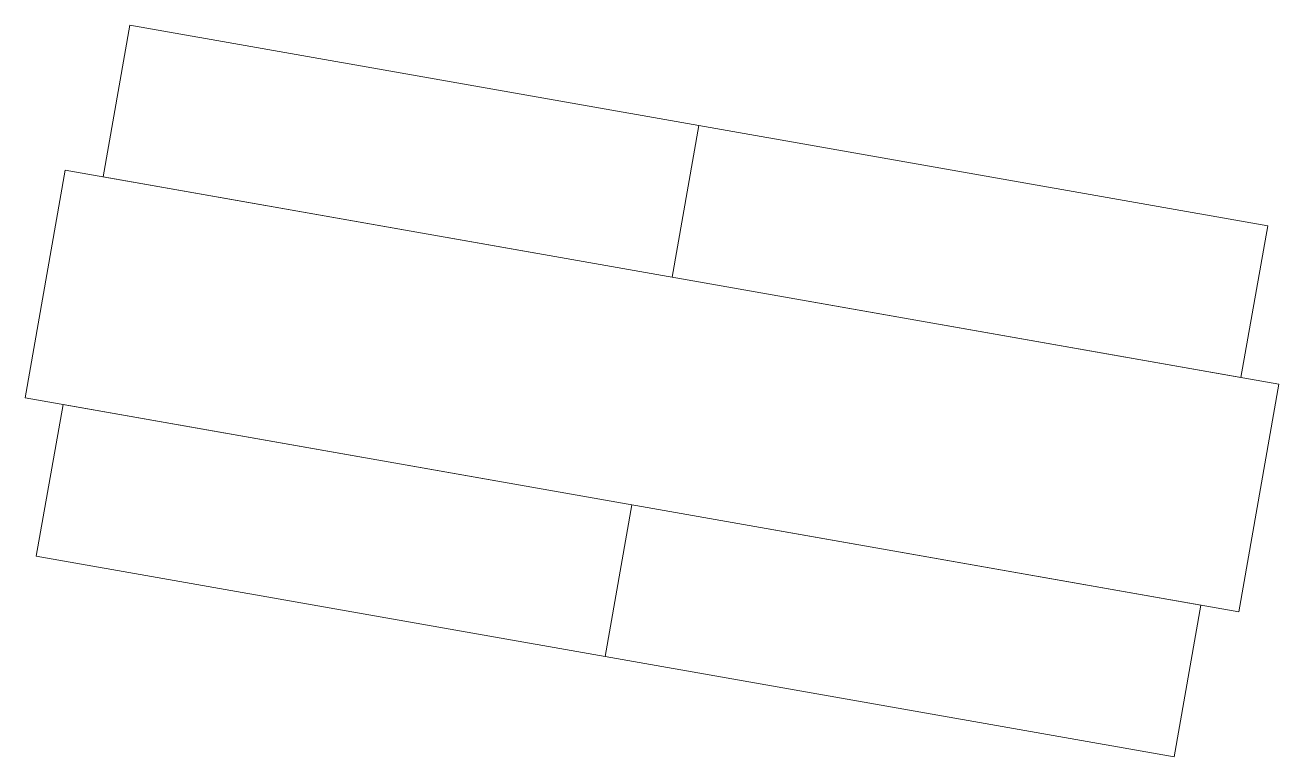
# Model space of a CAD drawing. Header units: inches. Extents: x -3354 to -3, y -8 to 1149.
# Drawn here: x -2498.61 to -2466.05, y 750.19 to 769.18 of the extents above; entities that cross this region are included whole.
import ezdxf

# ---------------------------------------------------------------- set-up
doc = ezdxf.new("R2010")
doc.units = ezdxf.units.IN
doc.header["$MEASUREMENT"] = 0
doc.layers.add('M-HVAC-DUCT', color=70, linetype='Continuous', lineweight=13)
doc.layers.add('M-HVAC-DUCT-CNTR', color=70, linetype='Continuous', lineweight=13)

# ---------------------------------------------------------------- blocks, each defined once
blk = doc.blocks.new('Control Damper - Motorized Damper-767207-01 - Lower Parking Level')
at = {"layer": 'M-HVAC-DUCT', "color": 6}
mesh = blk.add_polyface(dxfattribs=at)
corners = [(-3, 16, 7), (-3, -16, 7), (3, -16, 7), (3, 16, 7)]
mesh.append_faces([[corners[k] for k in face] for face in [(0, 1, 2, 3)]], dxfattribs={"color": 6})
mesh = blk.add_polyface(dxfattribs=at)
corners = [(3, -16, -7), (-3, -16, -7), (-3, 16, -7), (3, 16, -7)]
mesh.append_faces([[corners[k] for k in face] for face in [(0, 1, 2, 3)]], dxfattribs={"color": 6})
mesh = blk.add_polyface(dxfattribs=at)
corners = [(3, 16, 7), (3, 16, -7), (-3, 16, -7), (-3, 16, 7)]
mesh.append_faces([[corners[k] for k in face] for face in [(0, 1, 2, 3)]], dxfattribs={"color": 6})
mesh = blk.add_polyface(dxfattribs=at)
corners = [(-3, 16, 7), (-3, 16, -7), (-3, -16, -7), (-3, -16, 7)]
mesh.append_faces([[corners[k] for k in face] for face in [(0, 1, 2, 3)]], dxfattribs={"color": 6})
mesh = blk.add_polyface(dxfattribs=at)
corners = [(3, -16, 7), (3, -16, -7), (3, 16, -7), (3, 16, 7)]
mesh.append_faces([[corners[k] for k in face] for face in [(0, 1, 2, 3)]], dxfattribs={"color": 6})
mesh = blk.add_polyface(dxfattribs=at)
corners = [(-3, -16, 7), (-3, -16, -7), (3, -16, -7), (3, -16, 7)]
mesh.append_faces([[corners[k] for k in face] for face in [(0, 1, 2, 3)]], dxfattribs={"color": 6})

msp = doc.modelspace()

# ---------------------------------------------------------------- linework, layer by layer
at = {"layer": 'M-HVAC-DUCT-CNTR', "color": 8}
for p, q in [((-2481.811, 762.639, 464.75), (-2481.116, 766.579, 464.75)), ((-2483.547, 752.791, 464.75), (-2482.853, 756.731, 464.75))]:
    msp.add_line(p, q, dxfattribs=at)

# ---------------------------------------------------------------- block references
at = {"layer": 'M-HVAC-DUCT', "color": 6, "extrusion": (0, 0, -1), "rotation": 280.0000000000004}
msp.add_blockref('Control Damper - Motorized Damper-767207-01 - Lower Parking Level', (2482.332, 759.685, -464.75), dxfattribs=at)

# ---------------------------------------------------------------- meshes
at = {"layer": 'M-HVAC-DUCT', "color": 6}
mesh = msp.add_polyface(dxfattribs=at)
corners = [(-2496.583, 765.244, 458.75), (-2495.888, 769.183, 458.75), (-2466.344, 763.974, 458.75), (-2467.039, 760.035, 458.75)]
mesh.append_faces([[corners[k] for k in face] for face in [(0, 1, 2, 3)]], dxfattribs={"color": 6})
mesh = msp.add_polyface(dxfattribs=at)
corners = [(-2467.039, 760.035, 470.75), (-2466.344, 763.974, 470.75), (-2495.888, 769.183, 470.75), (-2496.583, 765.244, 470.75)]
mesh.append_faces([[corners[k] for k in face] for face in [(0, 1, 2, 3)]], dxfattribs={"color": 6})
mesh = msp.add_polyface(dxfattribs=at)
corners = [(-2496.583, 765.244, 470.75), (-2495.888, 769.183, 470.75), (-2495.888, 769.183, 458.75), (-2496.583, 765.244, 458.75)]
mesh.append_faces([[corners[k] for k in face] for face in [(0, 1, 2, 3)]], dxfattribs={"color": 6})
mesh = msp.add_polyface(dxfattribs=at)
corners = [(-2495.888, 769.183, 470.75), (-2466.344, 763.974, 470.75), (-2466.344, 763.974, 458.75), (-2495.888, 769.183, 458.75)]
mesh.append_faces([[corners[k] for k in face] for face in [(0, 1, 2, 3)]], dxfattribs={"color": 6})
mesh = msp.add_polyface(dxfattribs=at)
corners = [(-2467.039, 760.035, 458.75), (-2467.039, 760.035, 470.75), (-2496.583, 765.244, 470.75), (-2496.583, 765.244, 458.75)]
mesh.append_faces([[corners[k] for k in face] for face in [(0, 1, 2, 3)]], dxfattribs={"color": 6})
mesh = msp.add_polyface(dxfattribs=at)
corners = [(-2467.039, 760.035, 458.75), (-2466.344, 763.974, 458.75), (-2466.344, 763.974, 470.75), (-2467.039, 760.035, 470.75)]
mesh.append_faces([[corners[k] for k in face] for face in [(0, 1, 2, 3)]], dxfattribs={"color": 6})
mesh = msp.add_polyface(dxfattribs=at)
corners = [(-2498.32, 755.396, 458.75), (-2497.625, 759.335, 458.75), (-2468.081, 754.126, 458.75), (-2468.775, 750.187, 458.75)]
mesh.append_faces([[corners[k] for k in face] for face in [(0, 1, 2, 3)]], dxfattribs={"color": 6})
mesh = msp.add_polyface(dxfattribs=at)
corners = [(-2468.775, 750.187, 470.75), (-2468.081, 754.126, 470.75), (-2497.625, 759.335, 470.75), (-2498.32, 755.396, 470.75)]
mesh.append_faces([[corners[k] for k in face] for face in [(0, 1, 2, 3)]], dxfattribs={"color": 6})
mesh = msp.add_polyface(dxfattribs=at)
corners = [(-2498.32, 755.396, 470.75), (-2497.625, 759.335, 470.75), (-2497.625, 759.335, 458.75), (-2498.32, 755.396, 458.75)]
mesh.append_faces([[corners[k] for k in face] for face in [(0, 1, 2, 3)]], dxfattribs={"color": 6})
mesh = msp.add_polyface(dxfattribs=at)
corners = [(-2497.625, 759.335, 470.75), (-2468.081, 754.126, 470.75), (-2468.081, 754.126, 458.75), (-2497.625, 759.335, 458.75)]
mesh.append_faces([[corners[k] for k in face] for face in [(0, 1, 2, 3)]], dxfattribs={"color": 6})
mesh = msp.add_polyface(dxfattribs=at)
corners = [(-2468.775, 750.187, 458.75), (-2468.775, 750.187, 470.75), (-2498.32, 755.396, 470.75), (-2498.32, 755.396, 458.75)]
mesh.append_faces([[corners[k] for k in face] for face in [(0, 1, 2, 3)]], dxfattribs={"color": 6})
mesh = msp.add_polyface(dxfattribs=at)
corners = [(-2468.775, 750.187, 458.75), (-2468.081, 754.126, 458.75), (-2468.081, 754.126, 470.75), (-2468.775, 750.187, 470.75)]
mesh.append_faces([[corners[k] for k in face] for face in [(0, 1, 2, 3)]], dxfattribs={"color": 6})

doc.saveas('drawing.dxf')
